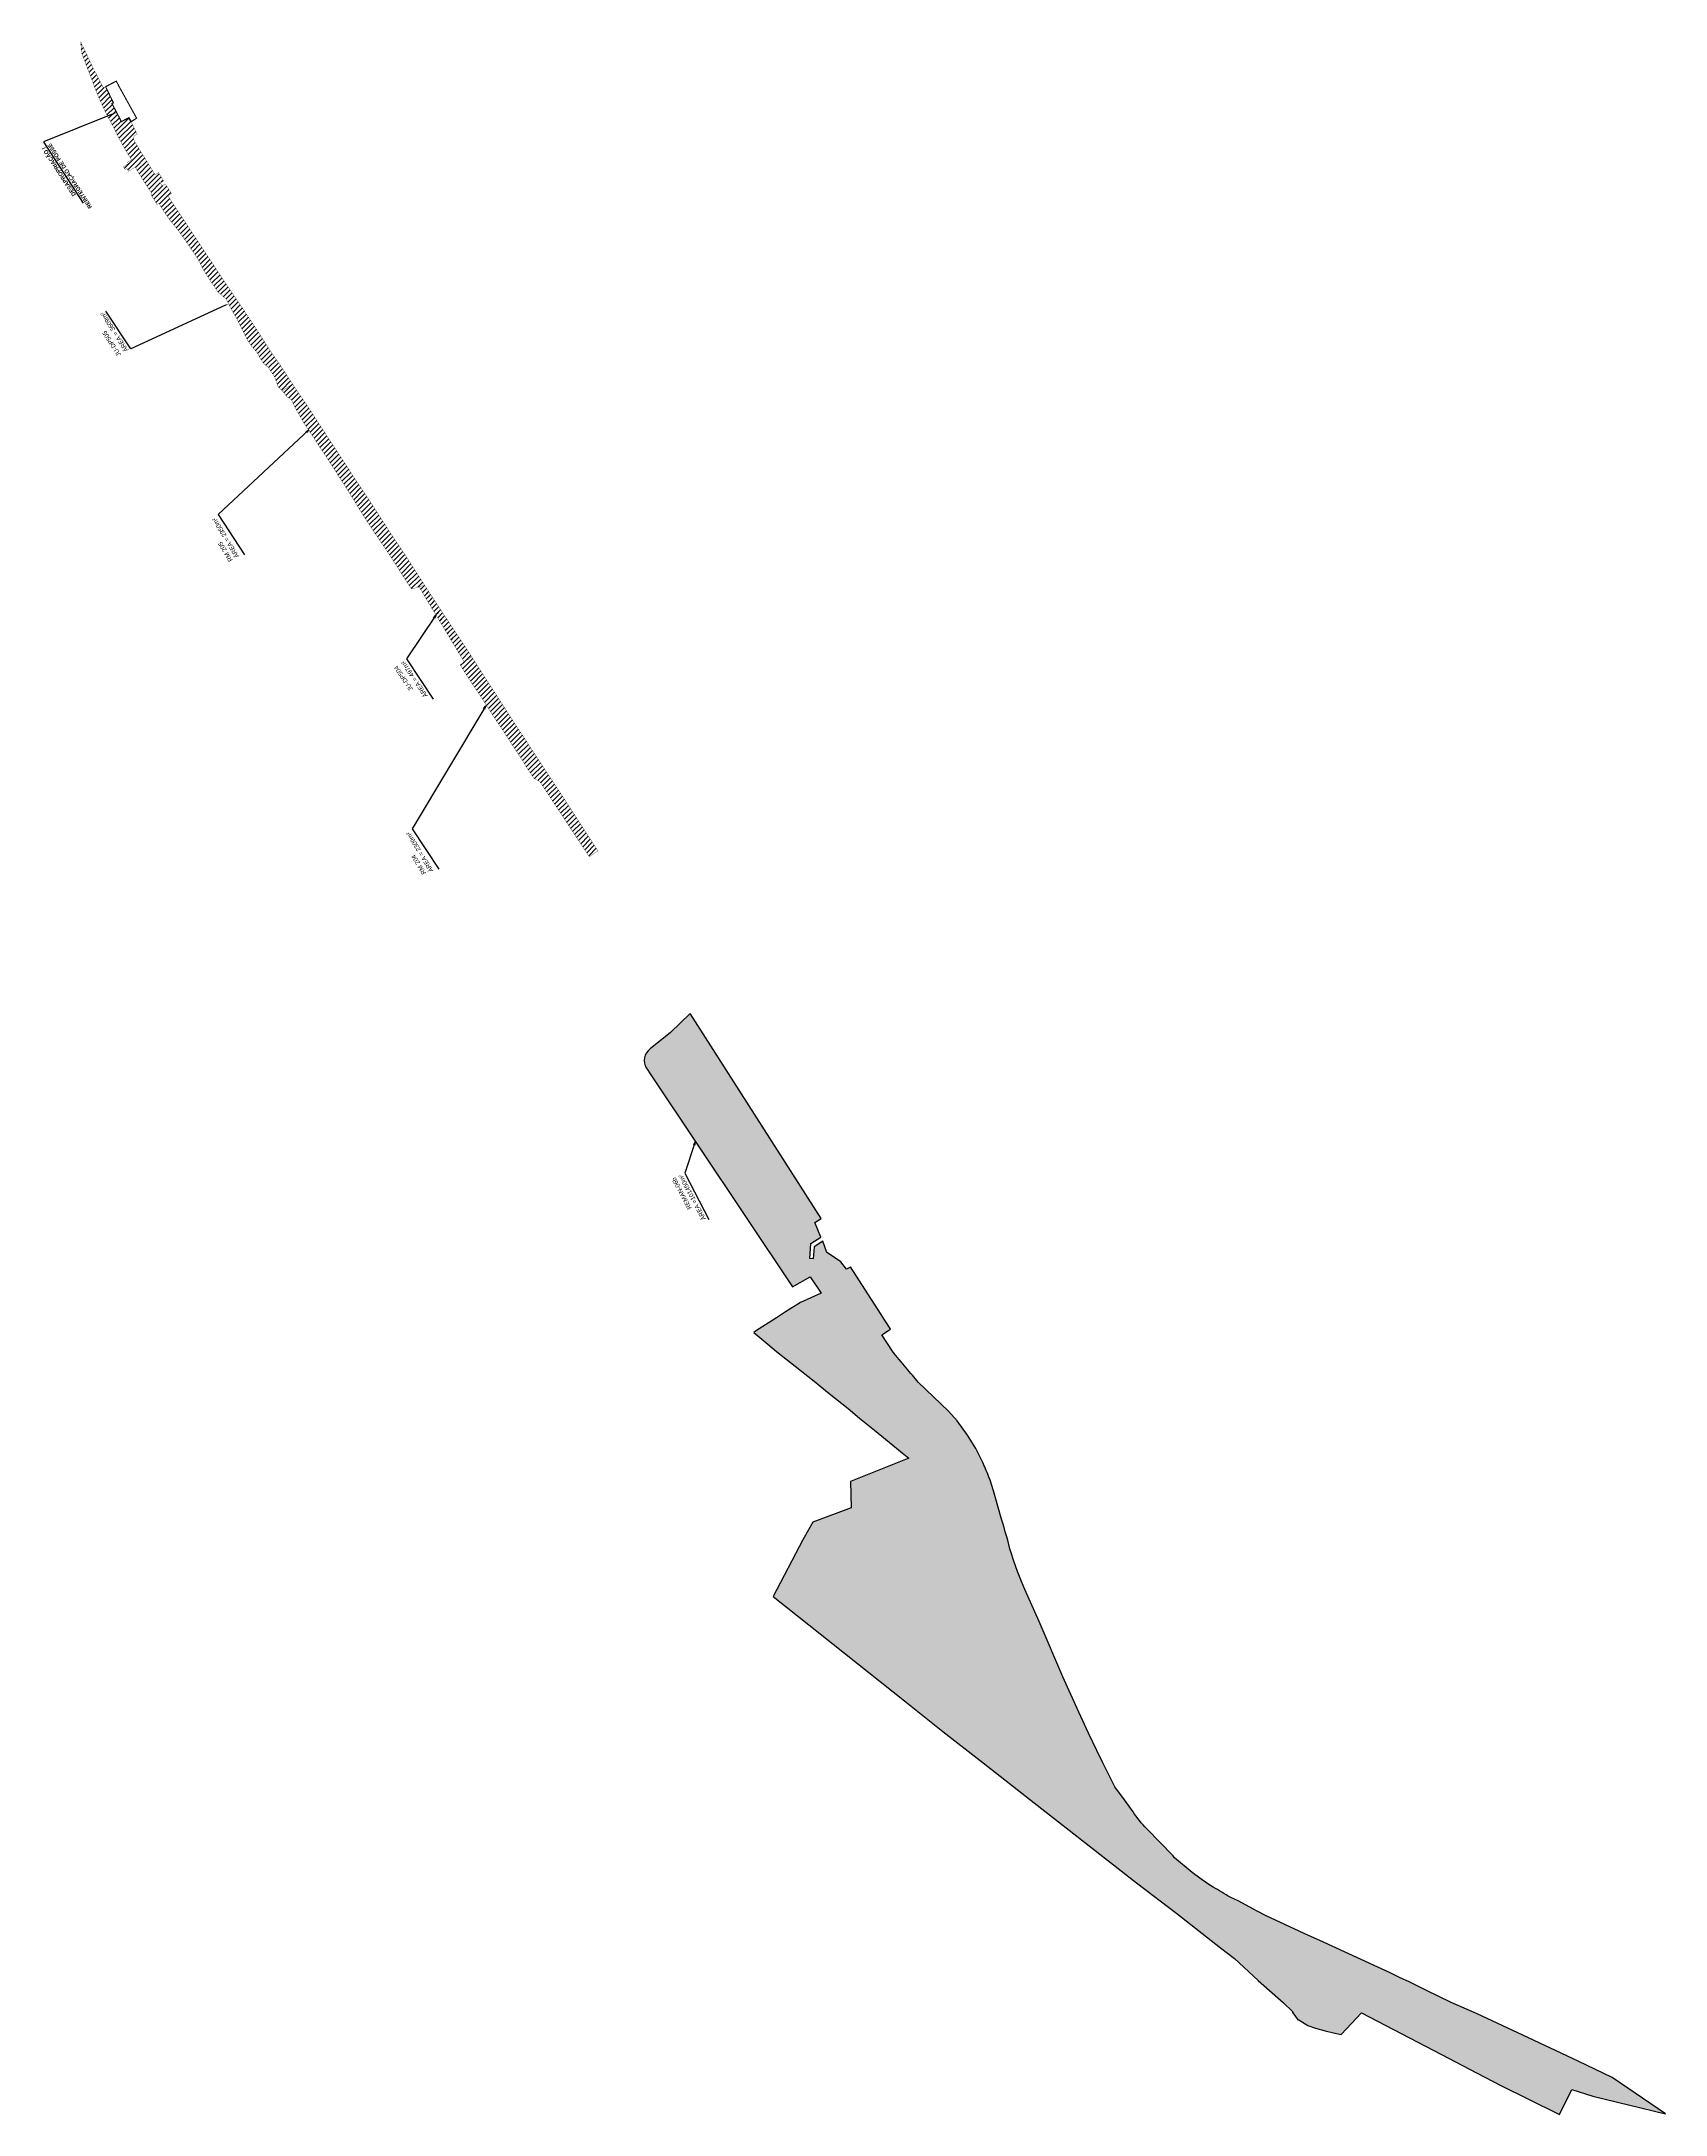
# Model space of a CAD drawing. Header units: metres. Extents: x 287051 to 328239, y 7396995 to 7466021.
# Drawn here: x 307514 to 308957, y 7432836 to 7434678 of the extents above; entities that cross this region are included whole.
import ezdxf
from ezdxf import colors
from ezdxf.entities.mleader import LeaderData, LeaderLine
from ezdxf.math import Vec2, Vec3

# ---------------------------------------------------------------- set-up
doc = ezdxf.new("R2010")
doc.units = ezdxf.units.M
doc.header["$LTSCALE"] = 10
doc.linetypes.add('DASHED2', pattern=[0.375, 0.25, -0.125])
doc.layers.add('_ÁREA REMANESCENTE', color=7, linetype='Continuous', lineweight=25, true_color=0xdb00db)
for name, color, linetype in [('DESAPROPRIAÇÃO', 160, 'Continuous'), ('DESOCUPAÇÃO', 50, 'Continuous'), ('U-HZ-TEXTO-DESAP', 2, 'Continuous')]:
    doc.layers.add(name, color=color, linetype=linetype)
doc.styles.add('ARIAL', font='arial.ttf')
doc.styles.add('DIM', font='arial.ttf', dxfattribs={"width": 0.8})
doc.dimstyles.new('U-1_2000', dxfattribs={"dimscale": 2, "dimtxt": 1.5, "dimasz": 0.75, "dimexe": 0.75, "dimexo": 0.75, "dimgap": 0.25, "dimtad": 1, "dimzin": 4, "dimtxsty": 'DIM', "dimblk": 'ARCHTICK', "dimcen": 0.7, "dimdle": 0.75, "dimclrd": 256, "dimclre": 256, "dimclrt": 256, "dimaunit": 1, "dimadec": 3, "dimazin": 2, "dimtfac": 1, "dimtofl": 0, "dimtmove": 0, "dimatfit": 3, "dimldrblk": 'CLOSEDBLANK', "dimfxl": 0, "dimtolj": 1, "dimtzin": 0, "dimlwd": -1, "dimlwe": -1, "dimarcsym": 0})

# ---------------------------------------------------------------- blocks, each defined once
blk = doc.blocks.new('_ArchTick')
at = {"color": 0, "linetype": 'ByBlock', "const_width": 0.15}
blk.add_lwpolyline([(-0.5, -0.5), (0.5, 0.5)], dxfattribs=at)

msp = doc.modelspace()

# ---------------------------------------------------------------- hatches: boundary and pattern name
at = {"layer": '_ÁREA REMANESCENTE'}
h = msp.add_hatch(dxfattribs=at)
h.set_pattern_fill('ANGLE', color=256, scale=0.5)
h.set_pattern_definition([(116.050318, (338658.9906, 7404713.728), (-3.13769244, -1.5337674), [2.54, -0.9525]), (206.050318, (338658.9906, 7404713.728), (1.5337674, -3.13769244), [2.54, -0.9525])])
h.paths.add_polyline_path([(308435.7, 7433193.7), (308421.5, 7433224.9), (308400.5, 7433274.2), (308387.8, 7433302.7), (308384.7, 7433309.7), (308381.4, 7433318.5), (308377.6, 7433328.7), (308375.5, 7433335.1, 0.022326), (308366.9, 7433365.2), (308361, 7433386.3, 0.008991), (308356.2, 7433401.8, 0.015238), (308350.7, 7433414.8), (308344.3, 7433427.9), (308336.9, 7433439.8), (308327.5, 7433452.6), (308320, 7433461), (308293.3, 7433486.7, -0.001875), (308282.3, 7433499.5, 0.001052), (308270.1, 7433514.3), (308260.6, 7433529.1), (308268.4, 7433533.9), (308264.1, 7433540.6), (308263, 7433542.4), (308260, 7433547.1), (308242.8, 7433573.6), (308232.9, 7433589.4), (308232.5, 7433589.2), (308232.1, 7433588.9), (308229.4, 7433587.2), (308224.3, 7433593.9), (308222.2, 7433595.3), (308211.8, 7433602), (308208.2, 7433612.1), (308200.5, 7433607.2), (308199.7, 7433596.5), (308196.7, 7433596.7), (308197.6, 7433610.1), (308206.6, 7433615.8), (308201.2, 7433628.8), (308206.9, 7433632.4), (308090.3, 7433814.4), (308072.8, 7433797.6), (308053.4, 7433782, 0.369704), (308051.6, 7433765.8), (308055.5, 7433759.9), (308181.4, 7433571.5), (308197, 7433580.5), (308206.7, 7433566), (308188.5, 7433557.6), (308175, 7433549.3), (308167.2, 7433544), (308148.4, 7433532.2), (308146.9, 7433531), (308159.3, 7433520.8), (308167.2, 7433514.2), (308183.7, 7433501.2), (308200.4, 7433487.8), (308213.9, 7433476.8), (308230.7, 7433463.4), (308240.9, 7433454.8), (308254.1, 7433444.1), (308267.3, 7433433.5), (308278.8, 7433424), (308284.6, 7433419.5), (308232.8, 7433398.5), (308233.5, 7433375.3), (308199.3, 7433362.5), (308195.4, 7433355.6), (308190.4, 7433346.7), (308164.2, 7433296.5), (308280.7, 7433203.8), (308315, 7433176.6), (308350.7, 7433148.7), (308396.1, 7433113.1), (308424.4, 7433090.9), (308487, 7433042), (308522.8, 7433014.7), (308561.8, 7432984.3), (308574, 7432974.7), (308595.2, 7432955.3), (308617.7, 7432935.2), (308625.8, 7432927.5), (308625.7, 7432926.8), (308627.8, 7432924.1), (308630, 7432921), (308639.4, 7432915.3), (308646.2, 7432912.9), (308654.7, 7432910.5), (308662.2, 7432908.6), (308668.8, 7432907.3), (308686.9, 7432926.3), (308758.1, 7432889.3), (308789.1, 7432873.1), (308811.3, 7432861.7), (308834.9, 7432849.9), (308863, 7432836.1), (308873.8, 7432858.2), (308892.6, 7432852.4), (308957.2, 7432836.7), (308957.2, 7432836.8), (308909.7, 7432869.1), (308879.5, 7432883.5), (308830.4, 7432906.7), (308789.7, 7432925.7), (308766.8, 7432935.6), (308744.2, 7432946.6), (308729.9, 7432953.6), (308720.8, 7432957.9), (308712.4, 7432962), (308649.9, 7432990.7), (308639.9, 7432995.3), (308602.4, 7433012.7), (308593.6, 7433017.2), (308577.9, 7433025.7), (308570.4, 7433029.1, -0.002137), (308555.2, 7433038.2), (308550.3, 7433041.2), (308543.4, 7433046.2), (308536.6, 7433051.1), (308520.8, 7433064.2), (308519.6, 7433066.1), (308496.2, 7433090.1, -0.054759), (308484, 7433105.1), (308476.3, 7433115.6), (308467.7, 7433127.2), (308462.2, 7433138.5), (308457.1, 7433148.7), (308451.7, 7433159.6), (308444.3, 7433174.9)])
at = {"layer": 'DESAPROPRIAÇÃO'}
h = msp.add_hatch(dxfattribs=at)
h.set_pattern_fill('ANSI31', color=256)
edge = h.paths.add_edge_path()
edge.add_line((307889.5, 7434126.8), (307886.4, 7434132.2))
edge.add_line((307886.4, 7434132.2), (307883.6, 7434136.9))
edge.add_line((307883.6, 7434136.9), (307877.6, 7434146.7))
edge.add_line((307877.6, 7434146.7), (307874.5, 7434152))
edge.add_line((307874.5, 7434152), (307867.3, 7434164))
edge.add_line((307867.3, 7434164), (307857.2, 7434180.5))
edge.add_line((307857.2, 7434180.5), (307849.4, 7434193.7))
edge.add_line((307849.4, 7434193.7), (307842.7, 7434191.7))
edge.add_line((307842.7, 7434191.7), (307840, 7434195.9))
edge.add_line((307840, 7434195.9), (307837.2, 7434200.1))
edge.add_line((307837.2, 7434200.1), (307834.5, 7434204.3))
edge.add_line((307834.5, 7434204.3), (307831.8, 7434208.5))
edge.add_line((307831.8, 7434208.5), (307829.2, 7434212.8))
edge.add_line((307829.2, 7434212.8), (307826.5, 7434216.9))
edge.add_line((307826.5, 7434216.9), (307823.8, 7434221.1))
edge.add_line((307823.8, 7434221.1), (307821, 7434225.2))
edge.add_line((307821, 7434225.2), (307818.3, 7434229.4))
edge.add_line((307818.3, 7434229.4), (307815.4, 7434233.5))
edge.add_line((307815.4, 7434233.5), (307812.7, 7434237.7))
edge.add_line((307812.7, 7434237.7), (307809.9, 7434241.8))
edge.add_line((307809.9, 7434241.8), (307807.1, 7434246))
edge.add_line((307807.1, 7434246), (307804.3, 7434250.1))
edge.add_line((307804.3, 7434250.1), (307801.5, 7434254.5))
edge.add_line((307801.5, 7434254.5), (307798.9, 7434258.7))
edge.add_line((307798.9, 7434258.7), (307796.1, 7434262.9))
edge.add_line((307796.1, 7434262.9), (307793.5, 7434267.3))
edge.add_line((307793.5, 7434267.3), (307791, 7434271.5))
edge.add_line((307791, 7434271.5), (307788.3, 7434275.7))
edge.add_line((307788.3, 7434275.7), (307785.6, 7434279.9))
edge.add_line((307785.6, 7434279.9), (307783, 7434284.1))
edge.add_line((307783, 7434284.1), (307780.3, 7434288.3))
edge.add_line((307780.3, 7434288.3), (307777.6, 7434292.6))
edge.add_line((307777.6, 7434292.6), (307775, 7434296.7))
edge.add_line((307775, 7434296.7), (307772.3, 7434300.9))
edge.add_line((307772.3, 7434300.9), (307769.5, 7434305.1))
edge.add_line((307769.5, 7434305.1), (307766.9, 7434309.3))
edge.add_line((307766.9, 7434309.3), (307764.1, 7434313.4))
edge.add_line((307764.1, 7434313.4), (307761.2, 7434317.6))
edge.add_line((307761.2, 7434317.6), (307758.5, 7434321.9))
edge.add_line((307758.5, 7434321.9), (307755.9, 7434326))
edge.add_line((307755.9, 7434326), (307753.1, 7434330.1))
edge.add_line((307753.1, 7434330.1), (307750.3, 7434334.3))
edge.add_line((307750.3, 7434334.3), (307747.4, 7434338.6))
edge.add_line((307747.4, 7434338.6), (307738.9, 7434353.5))
edge.add_line((307738.9, 7434353.5), (307735.9, 7434360.1))
edge.add_line((307735.9, 7434360.1), (307731.8, 7434362.6))
edge.add_line((307731.8, 7434362.6), (307728.6, 7434367.1))
edge.add_line((307728.6, 7434367.1), (307724.3, 7434371.1))
edge.add_line((307724.3, 7434371.1), (307721, 7434380.4))
edge.add_line((307721, 7434380.4), (307717.8, 7434384.8))
edge.add_line((307717.8, 7434384.8), (307715.6, 7434388.6))
edge.add_line((307715.6, 7434388.6), (307711.7, 7434391.7))
edge.add_line((307711.7, 7434391.7), (307708.2, 7434396.7))
edge.add_line((307708.2, 7434396.7), (307706, 7434401))
edge.add_line((307706, 7434401), (307703.2, 7434404.5))
edge.add_line((307703.2, 7434404.5), (307699.8, 7434408.5))
edge.add_line((307699.8, 7434408.5), (307697, 7434412.8))
edge.add_line((307697, 7434412.8), (307694.4, 7434417.9))
edge.add_line((307694.4, 7434417.9), (307691.5, 7434423.7))
edge.add_line((307691.5, 7434423.7), (307687.6, 7434431.5))
edge.add_line((307687.6, 7434431.5), (307682.6, 7434440.2))
edge.add_line((307682.6, 7434440.2), (307682.3, 7434440.9))
edge.add_line((307682.3, 7434440.9), (307677.8, 7434449.6))
edge.add_line((307677.8, 7434449.6), (307674.2, 7434452.6))
edge.add_line((307674.2, 7434452.6), (307670.5, 7434455.7))
edge.add_line((307670.5, 7434455.7), (307668.1, 7434459.7))
edge.add_line((307668.1, 7434459.7), (307665.1, 7434463.7))
edge.add_line((307665.1, 7434463.7), (307662.3, 7434468.1))
edge.add_line((307662.3, 7434468.1), (307659.6, 7434472.4))
edge.add_line((307659.6, 7434472.4), (307656.9, 7434476.9))
edge.add_line((307656.9, 7434476.9), (307654.6, 7434481.5))
edge.add_line((307654.6, 7434481.5), (307652.4, 7434485.6))
edge.add_line((307652.4, 7434485.6), (307649.8, 7434489.5))
edge.add_line((307649.8, 7434489.5), (307646.9, 7434493.7))
edge.add_line((307646.9, 7434493.7), (307644.1, 7434497.9))
edge.add_line((307644.1, 7434497.9), (307641.4, 7434501.9))
edge.add_line((307641.4, 7434501.9), (307638.5, 7434505.9))
edge.add_line((307638.5, 7434505.9), (307635.8, 7434509.8))
edge.add_line((307635.8, 7434509.8), (307632.6, 7434513.8))
edge.add_line((307632.6, 7434513.8), (307629.2, 7434517.9))
edge.add_line((307629.2, 7434517.9), (307626.2, 7434522))
edge.add_line((307626.2, 7434522), (307623.2, 7434526.4))
edge.add_line((307623.2, 7434526.4), (307620.4, 7434530.8))
edge.add_line((307620.4, 7434530.8), (307618.2, 7434534.5))
edge.add_line((307618.2, 7434534.5), (307616.6, 7434533.5))
edge.add_line((307616.6, 7434533.5), (307610.9, 7434542.5))
edge.add_line((307610.9, 7434542.5), (307612, 7434543.2))
edge.add_line((307612, 7434543.2), (307609, 7434547.6))
edge.add_line((307609, 7434547.6), (307606, 7434552))
edge.add_line((307606, 7434552), (307603.3, 7434556.5))
edge.add_line((307603.3, 7434556.5), (307600.5, 7434560.9))
edge.add_line((307600.5, 7434560.9), (307597.8, 7434565.5))
edge.add_line((307597.8, 7434565.5), (307597, 7434566.8))
edge.add_line((307597, 7434566.8), (307591.2, 7434562.9))
edge.add_line((307591.2, 7434562.9), (307589.6, 7434565.5))
edge.add_line((307589.6, 7434565.5), (307588.2, 7434564.5))
edge.add_line((307588.2, 7434564.5), (307586.6, 7434567))
edge.add_line((307586.6, 7434567), (307591, 7434569.8))
edge.add_line((307591, 7434569.8), (307590.2, 7434570.9))
edge.add_line((307590.2, 7434570.9), (307593.7, 7434573.2))
edge.add_line((307593.7, 7434573.2), (307592.9, 7434574.7))
edge.add_line((307592.9, 7434574.7), (307590.3, 7434578.9))
edge.add_line((307590.3, 7434578.9), (307587.6, 7434583.4))
edge.add_line((307587.6, 7434583.4), (307584.9, 7434588.1))
edge.add_line((307584.9, 7434588.1), (307582.4, 7434592.8))
edge.add_line((307582.4, 7434592.8), (307580, 7434597.5))
edge.add_line((307580, 7434597.5), (307577.8, 7434602.2))
edge.add_line((307577.8, 7434602.2), (307575.5, 7434606.6))
edge.add_line((307575.5, 7434606.6), (307572.8, 7434611.2))
edge.add_line((307572.8, 7434611.2), (307570.5, 7434616))
edge.add_line((307570.5, 7434616), (307568.3, 7434620.7))
edge.add_line((307568.3, 7434620.7), (307566.1, 7434625.4))
edge.add_line((307566.1, 7434625.4), (307564, 7434630.2))
edge.add_line((307564, 7434630.2), (307562, 7434635.1))
edge.add_line((307562, 7434635.1), (307560.2, 7434639.9))
edge.add_line((307560.2, 7434639.9), (307558.5, 7434644.6))
edge.add_line((307558.5, 7434644.6), (307556.7, 7434649.3))
edge.add_line((307556.7, 7434649.3), (307554.8, 7434654))
edge.add_line((307554.8, 7434654), (307553.1, 7434658.7))
edge.add_line((307553.1, 7434658.7), (307551.3, 7434663.3))
edge.add_line((307551.3, 7434663.3), (307549.2, 7434668.4))
edge.add_line((307549.2, 7434668.4), (307548.8, 7434677.7))
edge.add_line((307548.8, 7434677.7), (307558.3, 7434657.7))
edge.add_line((307558.3, 7434657.7), (307568.7, 7434637.1))
edge.add_line((307568.7, 7434637.1), (307570.8, 7434638.1))
edge.add_line((307570.8, 7434638.1), (307577.7, 7434623.8))
edge.add_line((307577.7, 7434623.8), (307576.4, 7434623.2))
edge.add_line((307576.4, 7434623.2), (307584.8, 7434607.1))
edge.add_line((307584.8, 7434607.1), (307591.5, 7434610.7))
edge.add_line((307591.5, 7434610.7), (307593.6, 7434607.1))
edge.add_line((307593.6, 7434607.1), (307593.4, 7434607))
edge.add_line((307593.4, 7434607), (307598.9, 7434595.9))
edge.add_line((307598.9, 7434595.9), (307596.9, 7434595))
edge.add_line((307596.9, 7434595), (307595.9, 7434593.6))
edge.add_line((307595.9, 7434593.6), (307595.5, 7434592.1))
edge.add_line((307595.5, 7434592.1), (307596.5, 7434589.5))
edge.add_line((307596.5, 7434589.5), (307603.5, 7434578.1))
edge.add_line((307603.5, 7434578.1), (307614.8, 7434559.9))
edge.add_line((307614.8, 7434559.9), (307617.8, 7434561.8))
edge.add_line((307617.8, 7434561.8), (307622.2, 7434554.7))
edge.add_line((307622.2, 7434554.7), (307619.2, 7434552.9))
edge.add_line((307619.2, 7434552.9), (307621, 7434550))
edge.add_line((307621, 7434550), (307623.8, 7434551.9))
edge.add_line((307623.8, 7434551.9), (307629.3, 7434543.3))
edge.add_line((307629.3, 7434543.3), (307626.2, 7434541.4))
edge.add_line((307626.2, 7434541.4), (307628.6, 7434537.3))
edge.add_line((307628.6, 7434537.3), (307642.7, 7434516.1))
edge.add_line((307642.7, 7434516.1), (307657.1, 7434494.2))
edge.add_line((307657.1, 7434494.2), (307676.2, 7434465.4))
edge.add_line((307676.2, 7434465.4), (307690, 7434445))
edge.add_line((307690, 7434445), (307696.6, 7434435))
edge.add_line((307696.6, 7434435), (307709.2, 7434415.9))
edge.add_line((307709.2, 7434415.9), (307716.9, 7434403.8))
edge.add_line((307716.9, 7434403.8), (307725.9, 7434390.8))
edge.add_line((307725.9, 7434390.8), (307736.5, 7434374.6))
edge.add_line((307736.5, 7434374.6), (307743.1, 7434364.6))
edge.add_line((307743.1, 7434364.6), (307747.4, 7434358.5))
edge.add_line((307747.4, 7434358.5), (307751, 7434353.2))
edge.add_line((307751, 7434353.2), (307762.3, 7434335.7))
edge.add_line((307762.3, 7434335.7), (307776.7, 7434313.7))
edge.add_line((307776.7, 7434313.7), (307788.2, 7434296.1))
edge.add_line((307788.2, 7434296.1), (307804.8, 7434271.2))
edge.add_line((307804.8, 7434271.2), (307826.6, 7434237.4))
edge.add_line((307826.6, 7434237.4), (307839, 7434219))
edge.add_line((307839, 7434219), (307852.7, 7434197.5))
edge.add_line((307852.7, 7434197.5), (307853.9, 7434195.7))
at = {"layer": 'DESAPROPRIAÇÃO', "transparency": 33554687}
h = msp.add_hatch(dxfattribs=at)
h.set_pattern_fill('ANSI31', color=256)
h.paths.add_polyline_path([(307736.9, 7434374), (307727.9, 7434367.8), (307724.3, 7434371.1), (307721, 7434380.4), (307717.8, 7434384.8), (307715.6, 7434388.6), (307711.7, 7434391.7), (307708.2, 7434396.7), (307706, 7434401), (307703.2, 7434404.5), (307699.8, 7434408.5), (307697, 7434412.8), (307694.4, 7434417.9), (307691.5, 7434423.7), (307687.6, 7434431.5), (307682.6, 7434440.2), (307682.3, 7434440.9), (307677.8, 7434449.6), (307674.2, 7434452.6), (307670.5, 7434455.7), (307668.1, 7434459.7), (307665.1, 7434463.7), (307662.3, 7434468.1), (307659.6, 7434472.4), (307656.9, 7434476.9), (307654.6, 7434481.5), (307652.4, 7434485.6), (307649.8, 7434489.5), (307646.9, 7434493.7), (307644.1, 7434497.9), (307641.4, 7434501.9), (307638.5, 7434505.9), (307635.8, 7434509.8), (307632.6, 7434513.8), (307629.2, 7434517.9), (307626.2, 7434522), (307623.2, 7434526.4), (307620.4, 7434530.8), (307618.2, 7434534.5), (307616.6, 7434533.5), (307610.9, 7434542.5), (307612, 7434543.2), (307609, 7434547.6), (307606, 7434552), (307603.3, 7434556.5), (307600.5, 7434560.9), (307597.8, 7434565.5), (307597, 7434566.8), (307591.2, 7434562.9), (307589.6, 7434565.5), (307588.2, 7434564.5), (307586.6, 7434567), (307591, 7434569.8), (307590.2, 7434570.9), (307593.7, 7434573.2), (307592.9, 7434574.7), (307590.3, 7434578.9), (307587.6, 7434583.4), (307584.9, 7434588.1), (307582.4, 7434592.8), (307580, 7434597.5), (307577.8, 7434602.2), (307575.5, 7434606.6), (307572.8, 7434611.2), (307570.5, 7434616), (307568.3, 7434620.7), (307566.1, 7434625.4), (307564, 7434630.2), (307562, 7434635.1), (307560.2, 7434639.9), (307558.5, 7434644.6), (307556.7, 7434649.3), (307554.8, 7434654), (307553.1, 7434658.7), (307551.3, 7434663.3), (307549.2, 7434668.4), (307548.8, 7434677.7), (307558.3, 7434657.7), (307568.7, 7434637.1), (307570.8, 7434638.1), (307577.7, 7434623.8), (307576.4, 7434623.2), (307584.8, 7434607.1), (307591.5, 7434610.7), (307593.6, 7434607.1), (307593.4, 7434607), (307598.9, 7434595.9), (307596.9, 7434595), (307595.9, 7434593.6), (307595.5, 7434592.1), (307596.5, 7434589.5), (307603.5, 7434578.1), (307614.8, 7434559.9), (307617.8, 7434561.8), (307622.2, 7434554.7), (307619.2, 7434552.9), (307621, 7434550), (307623.8, 7434551.9), (307629.3, 7434543.3), (307626.2, 7434541.4), (307628.6, 7434537.3), (307642.7, 7434516.1), (307657.1, 7434494.2), (307676.2, 7434465.4), (307690, 7434445), (307696.6, 7434435), (307709.2, 7434415.9), (307716.9, 7434403.8), (307725.9, 7434390.8), (307736.5, 7434374.6)])
h = msp.add_hatch(dxfattribs=at)
h.set_pattern_fill('ANSI31', color=256)
h.paths.add_polyline_path([(307849.4, 7434193.7), (307854.2, 7434195.2), (307873.2, 7434166.2), (307891.9, 7434138.2), (307896.2, 7434131.5), (307889.5, 7434126.9), (307889.5, 7434126.8), (307886.4, 7434132.2), (307883.6, 7434136.9), (307877.6, 7434146.7), (307874.5, 7434152), (307867.3, 7434164), (307857.2, 7434180.5)])
at = {"layer": 'DESOCUPAÇÃO'}
h = msp.add_hatch(dxfattribs=at)
h.set_pattern_fill('ANSI31', color=256)
h.paths.add_polyline_path([(307854.2, 7434195.2), (307849.4, 7434193.7), (307842.7, 7434191.7), (307840, 7434195.9), (307837.2, 7434200.1), (307834.5, 7434204.3), (307831.8, 7434208.5), (307829.2, 7434212.8), (307826.5, 7434216.9), (307823.8, 7434221.1), (307821, 7434225.2), (307818.3, 7434229.4), (307815.4, 7434233.5), (307812.7, 7434237.7), (307809.9, 7434241.8), (307807.1, 7434246), (307804.3, 7434250.1), (307801.5, 7434254.5), (307798.9, 7434258.7), (307796.1, 7434262.9), (307793.5, 7434267.3), (307791, 7434271.5), (307788.3, 7434275.7), (307785.6, 7434279.9), (307783, 7434284.1), (307780.3, 7434288.3), (307777.6, 7434292.6), (307775, 7434296.7), (307772.3, 7434300.9), (307769.5, 7434305.1), (307766.9, 7434309.3), (307764.1, 7434313.4), (307761.2, 7434317.6), (307758.5, 7434321.9), (307755.9, 7434326), (307753.1, 7434330.1), (307750.3, 7434334.3), (307747.4, 7434338.6), (307738.9, 7434353.5), (307735.9, 7434360.1), (307731.8, 7434362.6), (307728.6, 7434367.1), (307727.9, 7434367.8), (307736.9, 7434374), (307743.1, 7434364.6), (307747.4, 7434358.5), (307751, 7434353.2), (307762.3, 7434335.7), (307776.7, 7434313.7), (307788.2, 7434296.1), (307804.8, 7434271.2), (307826.6, 7434237.4), (307839, 7434219), (307852.7, 7434197.5), (307853.9, 7434195.7)])
h = msp.add_hatch(dxfattribs=at)
h.set_pattern_fill('ANSI31', color=256)
h.paths.add_polyline_path([(307907.4, 7434113.9), (307896.2, 7434131.5), (307889.5, 7434126.9), (307889.5, 7434126.8), (307885.9, 7434124.4), (307888.5, 7434120.2), (307891.2, 7434115.9), (307893.9, 7434111.7), (307896.6, 7434107.4), (307899.5, 7434103.3), (307902.3, 7434099.1), (307905, 7434095), (307907.7, 7434090.8), (307910.4, 7434086.6), (307913.1, 7434082.4), (307915.8, 7434078.2), (307918.6, 7434073.9), (307921.4, 7434069.8), (307924.2, 7434065.7), (307926.8, 7434061.5), (307929.6, 7434057.3), (307932.2, 7434053.1), (307935, 7434048.9), (307937.8, 7434044.7), (307940.5, 7434040.6), (307943.1, 7434036.5), (307945.7, 7434032), (307948.7, 7434027.8), (307951.4, 7434023.6), (307956.7, 7434020.7, 0.000727), (308000.6, 7433953.9), (308004.7, 7433956.5), (308008.3, 7433959.1), (307975.6, 7434009.5), (307959, 7434034.7), (307933.8, 7434073.1), (307919.1, 7434096)])

# ---------------------------------------------------------------- linework, layer by layer
at = {"linetype": 'DASHED2', "ltscale": 5, "const_width": 1, "flags": 128}
msp.add_lwpolyline([(307582.1, 7434639.6), (307580.2, 7434643.1), (307570.8, 7434638.1), (307577.7, 7434623.8), (307576.4, 7434623.2), (307584.8, 7434607.1), (307591.5, 7434610.7), (307593.6, 7434607.1), (307598.3, 7434610.2), (307583.2, 7434637.5), (307582.1, 7434639.6)], close=True, dxfattribs=at)
at = {"layer": '_ÁREA REMANESCENTE', "flags": 128}
msp.add_lwpolyline([(308400.5, 7433274.2), (308387.8, 7433302.7), (308384.7, 7433309.7), (308381.4, 7433318.5), (308377.6, 7433328.7), (308375.5, 7433335.1, 0.022326), (308366.9, 7433365.2), (308361, 7433386.3, 0.008991), (308356.2, 7433401.8, 0.015238), (308350.7, 7433414.8), (308344.3, 7433427.9), (308336.9, 7433439.8), (308327.5, 7433452.6), (308320, 7433461), (308293.3, 7433486.7, -0.001875), (308282.3, 7433499.5, 0.001052), (308270.1, 7433514.3), (308260.6, 7433529.1), (308268.4, 7433533.9), (308265.9, 7433537.9), (308264.1, 7433540.6), (308263, 7433542.4), (308260, 7433547.1), (308242.8, 7433573.6), (308232.9, 7433589.4), (308232.5, 7433589.2), (308232.1, 7433588.9), (308229.4, 7433587.2), (308224.3, 7433593.9), (308222.2, 7433595.3), (308211.8, 7433602), (308208.2, 7433612.1), (308200.5, 7433607.2), (308199.7, 7433596.5), (308196.7, 7433596.7), (308197.6, 7433610.1), (308206.6, 7433615.8), (308201.2, 7433628.8), (308206.9, 7433632.4), (308090.3, 7433814.4), (308072.8, 7433797.6), (308054.8, 7433783.1, 0.411861), (308051.6, 7433765.8), (308055.5, 7433759.9), (308181.4, 7433571.5), (308197, 7433580.5), (308206.7, 7433566), (308188.5, 7433557.6), (308175, 7433549.3), (308167.2, 7433544), (308148.4, 7433532.2), (308146.9, 7433531), (308159.3, 7433520.8), (308167.2, 7433514.2), (308183.7, 7433501.2), (308200.4, 7433487.8), (308213.9, 7433476.8), (308230.7, 7433463.4), (308240.9, 7433454.8), (308254.1, 7433444.1), (308267.3, 7433433.5), (308278.8, 7433424), (308284.6, 7433419.5), (308232.8, 7433398.5), (308233.5, 7433375.3), (308199.3, 7433362.5), (308195.4, 7433355.6), (308190.4, 7433346.7), (308164.2, 7433296.5), (308280.7, 7433203.8), (308315, 7433176.6), (308350.7, 7433148.7), (308396.1, 7433113.1), (308424.4, 7433090.9), (308487, 7433042), (308522.8, 7433014.7), (308561.8, 7432984.3), (308574, 7432974.7), (308595.2, 7432955.3), (308617.7, 7432935.2), (308625.8, 7432927.5), (308625.7, 7432926.8), (308627.8, 7432924.1), (308630.5, 7432920.2), (308631.2, 7432920.2), (308639.4, 7432915.3), (308646.2, 7432912.9), (308654.7, 7432910.5), (308662.2, 7432908.6), (308668.8, 7432907.3), (308686.9, 7432926.3), (308758.1, 7432889.3), (308789.1, 7432873.1), (308811.3, 7432861.7), (308834.9, 7432849.9), (308863, 7432836.1), (308873.8, 7432858.2), (308892.6, 7432852.4), (308957.2, 7432836.7), (308957.2, 7432836.8), (308909.7, 7432869.1), (308909.7, 7432869.1), (308879.5, 7432883.5), (308830.4, 7432906.7), (308789.7, 7432925.7), (308766.8, 7432935.6), (308744.2, 7432946.6), (308729.9, 7432953.6), (308720.8, 7432957.9), (308712.4, 7432962), (308649.9, 7432990.7), (308639.9, 7432995.3), (308602.4, 7433012.7), (308593.6, 7433017.2), (308577.9, 7433025.7), (308570.4, 7433029.1, -0.002137), (308555.2, 7433038.2), (308550.3, 7433041.2), (308543.4, 7433046.2), (308536.6, 7433051.1), (308520.8, 7433064.2), (308519.6, 7433066.1), (308519.6, 7433066.1), (308496.2, 7433090.1, -0.054759), (308484, 7433105.1), (308476.3, 7433115.6), (308467.7, 7433127.2), (308462.2, 7433138.5), (308457.1, 7433148.7), (308451.7, 7433159.6), (308444.3, 7433174.9), (308435.7, 7433193.7), (308421.5, 7433224.9), (308400.5, 7433274.2)], format="xyb", dxfattribs=at)
at = {"layer": 'DESAPROPRIAÇÃO', "transparency": 33554687}
msp.add_line((307593.6, 7434607.1), (307591.5, 7434610.7), dxfattribs=at)
at = {"layer": 'DESAPROPRIAÇÃO', "transparency": 33554687, "const_width": 0.25, "flags": 128}
msp.add_lwpolyline([(307736.9, 7434374), (307727.9, 7434367.8), (307724.3, 7434371.1), (307721, 7434380.4), (307717.8, 7434384.8), (307715.6, 7434388.6), (307711.7, 7434391.7), (307708.2, 7434396.7), (307706, 7434401), (307703.2, 7434404.5), (307699.8, 7434408.5), (307697, 7434412.8), (307694.4, 7434417.9), (307691.5, 7434423.7), (307691.5, 7434423.7), (307691.5, 7434423.7), (307687.6, 7434431.5), (307687.6, 7434431.5), (307682.6, 7434440.2), (307682.6, 7434440.2), (307682.6, 7434440.2), (307682.6, 7434440.2), (307682.3, 7434440.9), (307682.3, 7434440.9), (307682.3, 7434440.9), (307682.3, 7434440.9), (307677.8, 7434449.6), (307677.8, 7434449.6), (307677.8, 7434449.6), (307674.2, 7434452.6), (307670.5, 7434455.7), (307668.1, 7434459.7), (307665.1, 7434463.7), (307662.3, 7434468.1), (307659.6, 7434472.4), (307656.9, 7434476.9), (307654.6, 7434481.5), (307652.4, 7434485.6), (307649.8, 7434489.5), (307646.9, 7434493.7), (307644.1, 7434497.9), (307641.4, 7434501.9), (307638.5, 7434505.9), (307635.8, 7434509.8), (307632.6, 7434513.8), (307629.2, 7434517.9), (307626.2, 7434522), (307623.2, 7434526.4), (307620.4, 7434530.8), (307618.2, 7434534.5), (307616.6, 7434533.5), (307610.9, 7434542.5), (307612, 7434543.2), (307609, 7434547.6), (307606, 7434552), (307603.3, 7434556.5), (307600.5, 7434560.9), (307597.8, 7434565.5), (307597, 7434566.8), (307591.2, 7434562.9), (307589.6, 7434565.5), (307588.2, 7434564.5), (307586.6, 7434567), (307591, 7434569.8), (307590.2, 7434570.9), (307593.7, 7434573.2), (307592.9, 7434574.7), (307590.3, 7434578.9), (307587.6, 7434583.4), (307584.9, 7434588.1), (307582.4, 7434592.8), (307580, 7434597.5), (307577.8, 7434602.2), (307575.5, 7434606.6), (307572.8, 7434611.2), (307570.5, 7434616), (307568.3, 7434620.7), (307566.1, 7434625.4), (307564, 7434630.2), (307562, 7434635.1), (307560.2, 7434639.9), (307558.5, 7434644.6), (307556.7, 7434649.3), (307554.8, 7434654), (307553.1, 7434658.7), (307551.3, 7434663.3), (307549.2, 7434668.4), (307548.8, 7434677.7), (307558.3, 7434657.7), (307568.7, 7434637.1), (307570.8, 7434638.1), (307577.7, 7434623.8), (307576.4, 7434623.2), (307584.8, 7434607.1), (307591.5, 7434610.7), (307593.6, 7434607.1), (307593.4, 7434607), (307598.9, 7434595.9), (307596.9, 7434595), (307595.9, 7434593.6), (307595.5, 7434592.1), (307596.5, 7434589.5), (307603.5, 7434578.1), (307614.8, 7434559.9), (307617.8, 7434561.8), (307622.2, 7434554.7), (307619.2, 7434552.9), (307621, 7434550), (307623.8, 7434551.9), (307629.3, 7434543.3), (307626.2, 7434541.4), (307628.6, 7434537.3), (307642.7, 7434516.1), (307657.1, 7434494.2), (307676.2, 7434465.4), (307690, 7434445), (307696.6, 7434435), (307709.2, 7434415.9), (307716.9, 7434403.8), (307725.9, 7434390.8), (307736.5, 7434374.6), (307736.9, 7434374)], dxfattribs=at)
msp.add_lwpolyline([(307849.4, 7434193.7), (307854.2, 7434195.2), (307873.2, 7434166.2), (307891.9, 7434138.2), (307896.2, 7434131.5), (307889.5, 7434126.9), (307889.5, 7434126.8), (307886.4, 7434132.2), (307883.6, 7434136.9), (307877.6, 7434146.7), (307874.5, 7434152), (307867.3, 7434164), (307857.2, 7434180.5)], close=True, dxfattribs=at)
at = {"layer": 'DESOCUPAÇÃO', "const_width": 0.25}
msp.add_lwpolyline([(307854.2, 7434195.2), (307849.4, 7434193.7), (307849.4, 7434193.7), (307842.7, 7434191.7), (307840, 7434195.9), (307837.2, 7434200.1), (307834.5, 7434204.3), (307831.8, 7434208.5), (307829.2, 7434212.8), (307826.5, 7434216.9), (307823.8, 7434221.1), (307821, 7434225.2), (307818.3, 7434229.4), (307815.4, 7434233.5), (307812.7, 7434237.7), (307809.9, 7434241.8), (307807.1, 7434246), (307804.3, 7434250.1), (307801.5, 7434254.5), (307798.9, 7434258.7), (307796.1, 7434262.9), (307793.5, 7434267.3), (307791, 7434271.5), (307788.3, 7434275.7), (307785.6, 7434279.9), (307783, 7434284.1), (307780.3, 7434288.3), (307777.6, 7434292.6), (307775, 7434296.7), (307772.3, 7434300.9), (307769.5, 7434305.1), (307766.9, 7434309.3), (307764.1, 7434313.4), (307761.2, 7434317.6), (307758.5, 7434321.9), (307755.9, 7434326), (307753.1, 7434330.1), (307750.3, 7434334.3), (307747.4, 7434338.6), (307738.9, 7434353.5), (307735.9, 7434360.1), (307731.8, 7434362.6), (307728.6, 7434367.1), (307727.9, 7434367.8), (307736.9, 7434374), (307743.1, 7434364.6), (307747.4, 7434358.5), (307751, 7434353.2), (307762.3, 7434335.7), (307776.7, 7434313.7), (307788.2, 7434296.1), (307804.8, 7434271.2), (307826.6, 7434237.4), (307839, 7434219), (307852.7, 7434197.5), (307853.9, 7434195.7)], close=True, dxfattribs=at)
msp.add_lwpolyline([(307889.5, 7434126.9), (307896.2, 7434131.5), (307907.4, 7434113.9), (307919.1, 7434096), (307933.8, 7434073.1), (307959, 7434034.7), (307975.6, 7434009.5), (308008.4, 7433959), (308000.6, 7433953.9, -0.000727), (307956.7, 7434020.7), (307951.4, 7434023.6), (307948.7, 7434027.8), (307945.7, 7434032), (307943.1, 7434036.5), (307940.5, 7434040.6), (307937.8, 7434044.7), (307935, 7434048.9), (307932.2, 7434053.1), (307929.6, 7434057.3), (307926.8, 7434061.5), (307924.2, 7434065.7), (307921.4, 7434069.8), (307918.6, 7434073.9), (307915.8, 7434078.2), (307913.1, 7434082.4), (307910.4, 7434086.6), (307907.7, 7434090.8), (307905, 7434095), (307902.3, 7434099.1), (307899.5, 7434103.3), (307896.6, 7434107.4), (307893.9, 7434111.7), (307891.2, 7434115.9), (307888.5, 7434120.2), (307885.9, 7434124.4), (307889.5, 7434126.8), (307889.5, 7434126.8)], format="xyb", dxfattribs=at)
at = {"layer": 'U-HZ-TEXTO-DESAP', "color": 2, "linetype": 'Continuous', "lineweight": -3}
msp.add_lwpolyline([(307677.3, 7434444), (307593.3, 7434405.1), (307570.9, 7434438.7)], dxfattribs=at)
msp.add_solid([(307677.1, 7434444.4), (307680.1, 7434445.2), (307677.5, 7434443.5)], dxfattribs=at)

# ---------------------------------------------------------------- texts
at = {"layer": 'U-HZ-TEXTO-DESAP', "style": 'ARIAL'}
for s, rotation, p in [('ÁREA = 3609m²', 122.6021, (307591.2, 7434404.2)), ('JU-DP505', 122.6021, (307584.8, 7434400)), ('JU-DP504', 123.7463, (307844.4, 7434102.7)), ('ÁREA = 497m²', 123.7463, (307857.3, 7434097.2))]:
    msp.add_text(s, height=4, rotation=rotation, dxfattribs=at).set_placement(p)
at = {"layer": 'U-HZ-TEXTO-DESAP', "color": 2, "linetype": 'Continuous', "lineweight": -3, "char_height": 4, "attachment_point": 7, "style": 'ARIAL'}
for s, insert, width, rotation in [('{\\C256;RM 205\\PÁREA = 2350m²}', (307689.7, 7434221), 52.512, 121.1759), ('{\\C256; RM 204\\PÁREA = 2309m²}', (307862.3, 7433941.7), 52.512, 121.1759), ('\\pi137.38;{\\C256;\\P\\pi106.68;REMAN-06b\\P\\pi92.275;ÁREA =101450m²}', (308147.8, 7433550.6), 137.377, 117.9553)]:
    msp.add_mtext(s, dxfattribs=dict(at, insert=insert, width=width, rotation=rotation))

# ---------------------------------------------------------------- leaders
at = {"ltscale": 20}
ml = msp.add_multileader_mtext('Standard', dxfattribs=at)
ml.set_content('{\\fArial|b1|i0|c0|p34;\\C256;DESAPROPRIAÇÃO / \\PREINTEGRAÇÃO DE POSSE}', color=6, style='ARIAL')
ml.set_leader_properties()
ml.build(insert=Vec2(0, 0))
ml.multileader.update_dxf_attribs({"text_right_attachment_type": 6, "dogleg_length": 0.54, "arrow_head_size": 4.8})
ctx = ml.context
ctx.base_point, ctx.char_height, ctx.arrow_head_size, ctx.landing_gap_size, ctx.plane_origin, ctx.plane_x_axis, ctx.plane_y_axis = Vec3(307554.4, 7434524.8), 3.6, 4.8, 3.6, Vec3(307597.3, 7434567.5), Vec3(-0.544638, 0.838671), Vec3(-0.838671, -0.544638)
ctx.right_attachment, ctx.text_align_type = 6, 2
notes = []
notes.append((ctx, [(1, (1, 1, 0), (307515.5, 7434589.1), (0.544638, -0.838671), 0.648, [(0, [(307580.6, 7434615.2)], 0, [])])]))
ctx.mtext.insert, ctx.mtext.text_direction, ctx.mtext.rotation, ctx.mtext.alignment, ctx.mtext.flow_direction = Vec3(307513.9, 7434583), Vec3(-0.544638, 0.838671), 2.146754, 3, 5
at = {"layer": 'U-HZ-TEXTO-DESAP', "color": 2, "linetype": 'Continuous', "lineweight": -3}
for points in [[(307751.3, 7434333.1), (307670.7, 7434258), (307694.2, 7434222.1)], [(307864.4, 7434168.4), (307838.2, 7434129.8), (307861.8, 7434093.8)], [(307908.7, 7434087.8), (307843.3, 7433978.7), (307866.8, 7433942.8)], [(308094.9, 7433700.4), (308085.5, 7433672.6), (308106.8, 7433631.6)]]:
    msp.add_leader(points, dimstyle='U-1_2000', override={"dimscale": 1, "dimasz": 3}, dxfattribs=at)
for ctx, leaders in notes:
    for number, flags, end, landing, length, lines in leaders:
        leader = LeaderData()
        leader.index, (leader.has_last_leader_line, leader.has_dogleg_vector, leader.attachment_direction) = number, flags
        leader.last_leader_point, leader.dogleg_vector, leader.dogleg_length = Vec3(end), Vec3(landing), length
        for number, points, colour, breaks in lines:
            line = LeaderLine()
            line.index, line.vertices, line.color, line.breaks = number, Vec3.list(points), colors.encode_raw_color(colour), breaks
            leader.lines.append(line)
        ctx.leaders.append(leader)

doc.saveas('drawing.dxf')
